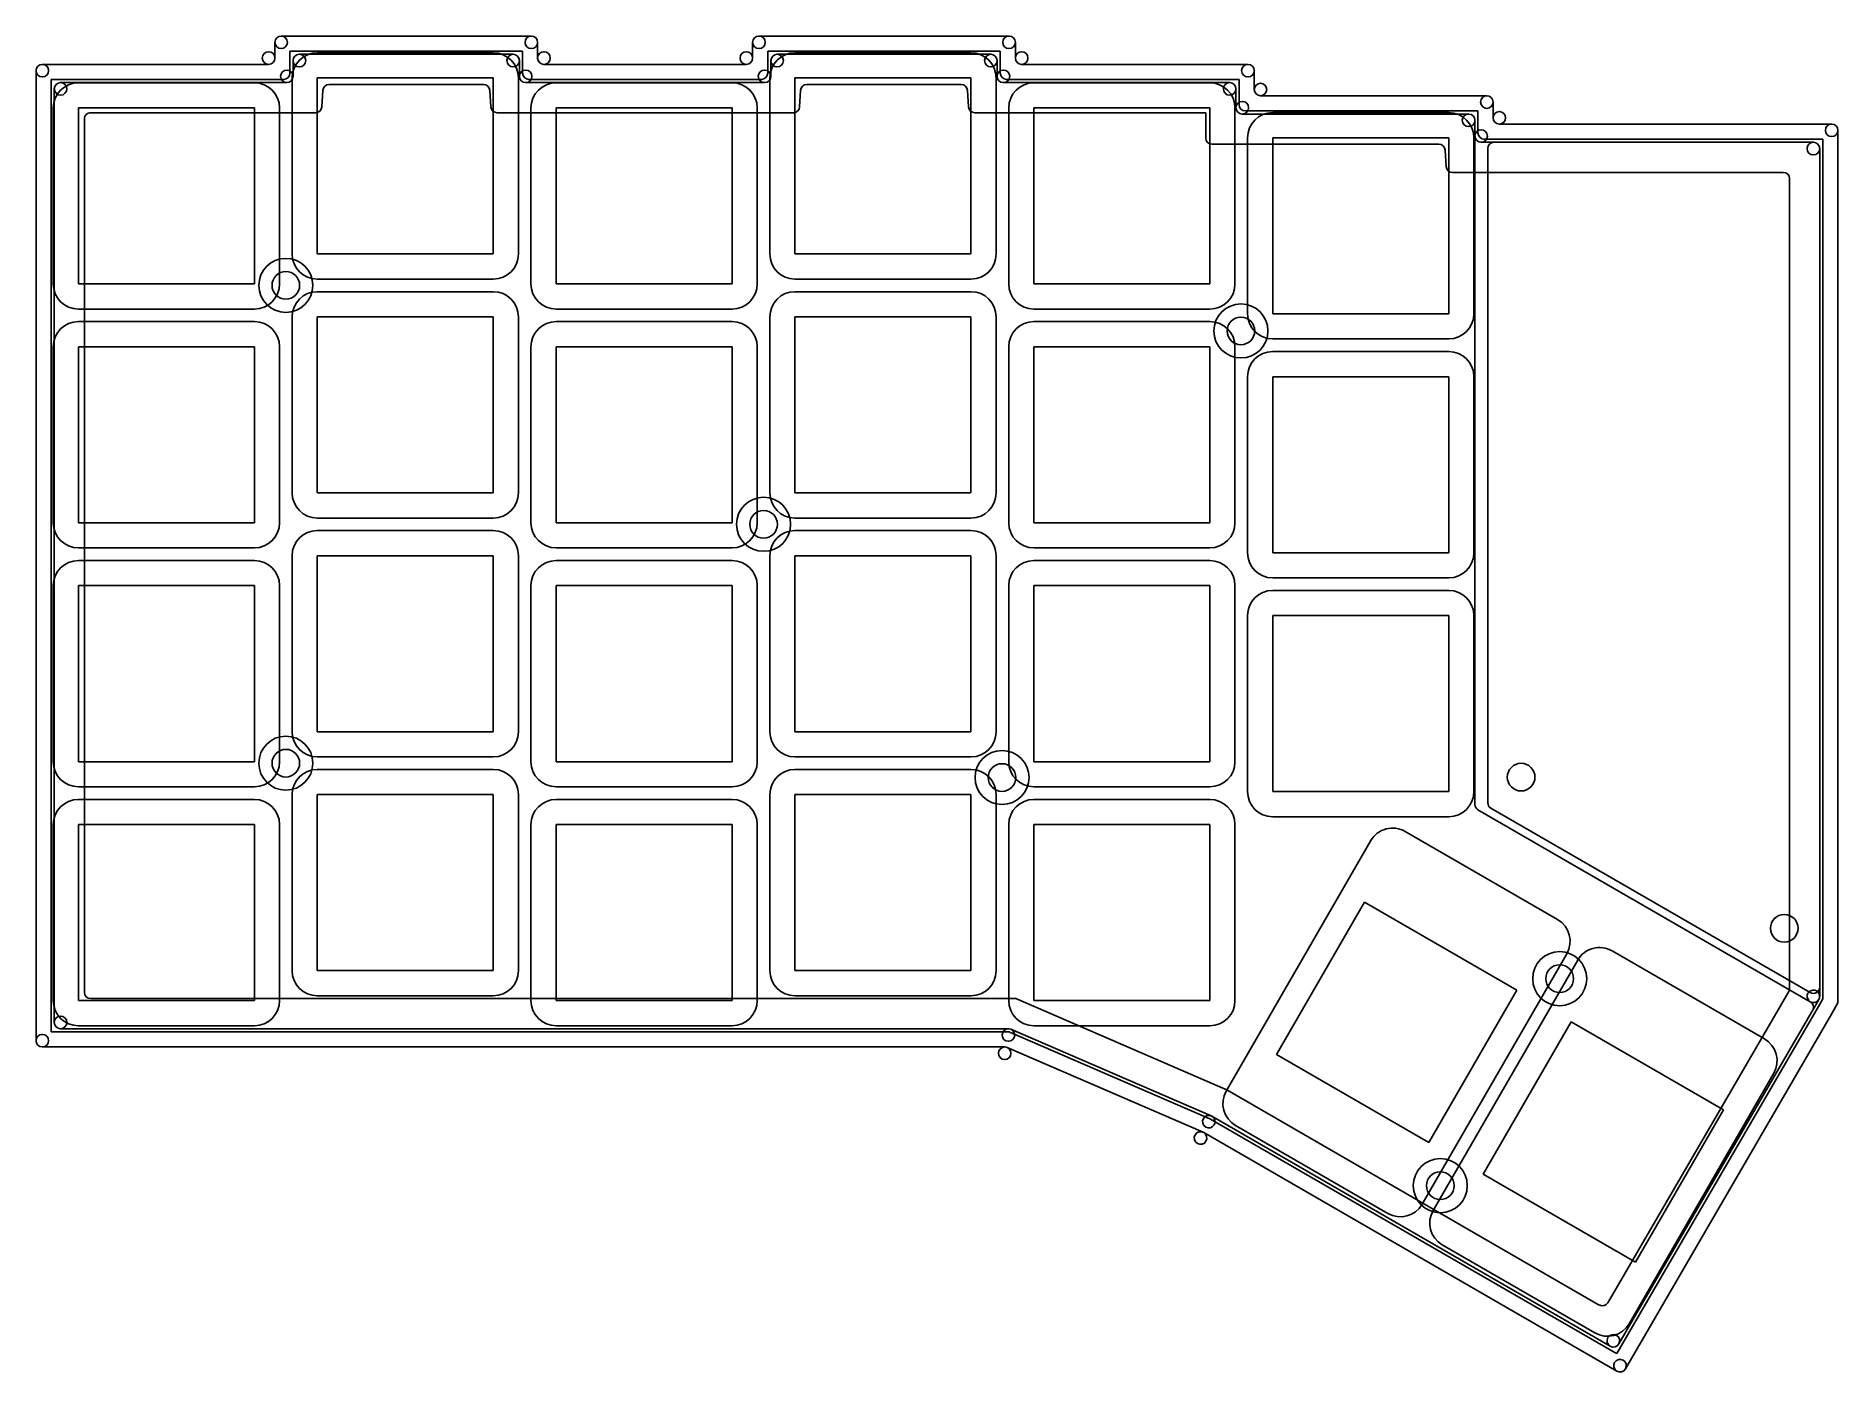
# Model space of a CAD drawing. Header units: millimetres. Extents: x 90 to 233, y -137 to -30.
import ezdxf

# ---------------------------------------------------------------- set-up
doc = ezdxf.new("R2010")
doc.units = ezdxf.units.MM

msp = doc.modelspace()

# ---------------------------------------------------------------- linework, layer by layer
for p, q in [((108.63, -32.04), (108.63, -30.79)), ((109.13, -30.29), (129.03, -30.29)), ((109.83, -33.24), (109.83, -31.49)), ((109.83, -31.49), (128.33, -31.49)), ((128.33, -33.24), (128.33, -31.49)), ((129.53, -32.04), (129.53, -30.79)), ((146.63, -32.04), (146.63, -30.79)), ((147.13, -30.29), (167.03, -30.29)), ((147.83, -33.24), (147.83, -31.49)), ((147.83, -31.49), (166.33, -31.49)), ((166.33, -33.24), (166.33, -31.49)), ((167.53, -32.04), (167.53, -30.79)), ((90.13, -32.54), (108.13, -32.54)), ((110.08, -33.49), (110.08, -32.24)), ((110.58, -31.74), (127.58, -31.74)), ((126, -31.62), (112, -31.62)), ((128.08, -33.49), (128.08, -32.24)), ((130.03, -32.54), (146.13, -32.54)), ((148.08, -33.49), (148.08, -32.24)), ((148.58, -31.74), (165.58, -31.74)), ((164, -31.62), (150, -31.62)), ((166.08, -33.49), (166.08, -32.24)), ((168.03, -32.54), (186.03, -32.54)), ((89.63, -33.04), (89.63, -33.99)), ((89.63, -33.99), (89.63, -109.24)), ((90.83, -33.74), (90.83, -33.99)), ((90.83, -33.74), (109.33, -33.74)), ((90.83, -109.24), (90.83, -33.99)), ((91.58, -33.99), (109.58, -33.99)), ((107, -34), (93, -34)), ((110, -33.62), (110, -47.62)), ((126, -33.62), (112, -33.62)), ((112, -33.62), (112, -47.62)), ((112.95, -34.14), (125.22, -34.14)), ((126, -47.62), (126, -33.62)), ((128, -47.62), (128, -33.62)), ((128.58, -33.99), (147.58, -33.99)), ((128.83, -33.74), (147.33, -33.74)), ((145, -34), (131, -34)), ((148, -33.62), (148, -47.62)), ((164, -33.62), (150, -33.62)), ((150, -33.62), (150, -47.62)), ((150.95, -34.14), (163.22, -34.14)), ((164, -47.62), (164, -33.62)), ((166, -47.62), (166, -33.62)), ((166.58, -33.99), (184.58, -33.99)), ((166.83, -33.74), (185.33, -33.74)), ((183, -34), (169, -34)), ((185.33, -35.74), (185.33, -33.74)), ((186.53, -34.54), (186.53, -33.04)), ((91.08, -34.49), (91.08, -108.74)), ((112.37, -35.92), (112.45, -34.61)), ((125.72, -34.61), (125.8, -35.92)), ((150.37, -35.92), (150.45, -34.61)), ((163.72, -34.61), (163.8, -35.92)), ((185.08, -35.99), (185.08, -34.49)), ((187.03, -35.04), (205.03, -35.04)), ((205.53, -35.54), (205.53, -36.49)), ((91, -36), (91, -50)), ((107, -36), (93, -36)), ((93, -36), (93, -50)), ((93.48, -106.34), (93.48, -36.89)), ((93.98, -36.39), (111.87, -36.39)), ((107, -50), (107, -36)), ((109, -50), (109, -36)), ((126.3, -36.39), (149.87, -36.39)), ((129, -36), (129, -50)), ((145, -36), (131, -36)), ((131, -36), (131, -50)), ((145, -50), (145, -36)), ((147, -50), (147, -36)), ((164.3, -36.39), (182.68, -36.39)), ((167, -36), (167, -50)), ((183, -36), (169, -36)), ((169, -36), (169, -50)), ((182.68, -38.39), (182.68, -36.39)), ((183, -50), (183, -36)), ((185, -50), (185, -36)), ((185.58, -36.49), (203.58, -36.49)), ((185.83, -36.24), (204.33, -36.24)), ((202, -36.38), (188, -36.38)), ((204.08, -36.99), (204.08, -38.74)), ((204.33, -36.49), (204.33, -36.24)), ((204.33, -36.49), (204.33, -37.99)), ((205.53, -36.49), (205.53, -36.79)), ((186, -38.38), (186, -52.38)), ((202, -38.38), (188, -38.38)), ((188, -38.38), (188, -52.38)), ((202, -52.38), (202, -38.38)), ((204, -52.38), (204, -38.38)), ((204.83, -38.49), (231.76, -38.49)), ((206.03, -37.29), (232.46, -37.29)), ((231.76, -106.87), (231.76, -38.49)), ((232.96, -107.19), (232.96, -37.79)), ((183.18, -38.89), (201.22, -38.89)), ((201.72, -39.36), (201.8, -40.67)), ((204.08, -38.74), (204.08, -91.4)), ((204.58, -38.74), (231.01, -38.74)), ((205.11, -91.27), (205.11, -39.24)), ((231.51, -106.67), (231.51, -39.24)), ((202.3, -41.14), (228.61, -41.14)), ((229.11, -41.64), (229.11, -106.02)), ((112, -47.62), (126, -47.62)), ((150, -47.62), (164, -47.62)), ((93, -50), (107, -50)), ((112, -49.62), (126, -49.62)), ((131, -50), (145, -50)), ((150, -49.62), (164, -49.62)), ((169, -50), (183, -50)), ((126, -50.62), (112, -50.62)), ((164, -50.62), (150, -50.62)), ((93, -52), (107, -52)), ((107, -53), (93, -53)), ((110, -52.62), (110, -66.62)), ((126, -52.62), (112, -52.62)), ((112, -52.62), (112, -66.62)), ((126, -66.62), (126, -52.62)), ((128, -66.62), (128, -52.62)), ((131, -52), (145, -52)), ((145, -53), (131, -53)), ((148, -52.62), (148, -66.62)), ((164, -52.62), (150, -52.62)), ((150, -52.62), (150, -66.62)), ((164, -66.62), (164, -52.62)), ((166, -66.62), (166, -52.62)), ((169, -52), (183, -52)), ((183, -53), (169, -53)), ((188, -52.38), (202, -52.38)), ((188, -54.38), (202, -54.38)), ((91, -55), (91, -69)), ((107, -55), (93, -55)), ((93, -55), (93, -69)), ((107, -69), (107, -55)), ((109, -69), (109, -55)), ((129, -55), (129, -69)), ((145, -55), (131, -55)), ((131, -55), (131, -69)), ((145, -69), (145, -55)), ((147, -69), (147, -55)), ((167, -55), (167, -69)), ((183, -55), (169, -55)), ((169, -55), (169, -69)), ((183, -69), (183, -55)), ((185, -69), (185, -55)), ((202, -55.38), (188, -55.38)), ((186, -57.38), (186, -71.38)), ((202, -57.38), (188, -57.38)), ((188, -57.38), (188, -71.38)), ((202, -71.38), (202, -57.38)), ((204, -71.38), (204, -57.38)), ((112, -66.62), (126, -66.62)), ((150, -66.62), (164, -66.62)), ((112, -68.62), (126, -68.62)), ((150, -68.62), (164, -68.62)), ((93, -69), (107, -69)), ((126, -69.62), (112, -69.62)), ((131, -69), (145, -69)), ((164, -69.62), (150, -69.62)), ((169, -69), (183, -69)), ((93, -71), (107, -71)), ((110, -71.62), (110, -85.62)), ((126, -71.62), (112, -71.62)), ((112, -71.62), (112, -85.62)), ((126, -85.62), (126, -71.62)), ((128, -85.62), (128, -71.62)), ((131, -71), (145, -71)), ((148, -71.62), (148, -85.62)), ((164, -71.62), (150, -71.62)), ((150, -71.62), (150, -85.62)), ((164, -85.62), (164, -71.62)), ((166, -85.62), (166, -71.62)), ((169, -71), (183, -71)), ((188, -71.38), (202, -71.38)), ((107, -72), (93, -72)), ((145, -72), (131, -72)), ((183, -72), (169, -72)), ((91, -74), (91, -88)), ((107, -74), (93, -74)), ((93, -74), (93, -88)), ((107, -88), (107, -74)), ((109, -88), (109, -74)), ((129, -74), (129, -88)), ((145, -74), (131, -74)), ((131, -74), (131, -88)), ((145, -88), (145, -74)), ((147, -88), (147, -74)), ((167, -74), (167, -88)), ((183, -74), (169, -74)), ((169, -74), (169, -88)), ((183, -88), (183, -74)), ((185, -88), (185, -74)), ((188, -73.38), (202, -73.38)), ((202, -74.38), (188, -74.38)), ((186, -76.38), (186, -90.38)), ((202, -76.38), (188, -76.38)), ((188, -76.38), (188, -90.38)), ((202, -90.38), (202, -76.38)), ((204, -90.38), (204, -76.38)), ((112, -85.62), (126, -85.62)), ((150, -85.62), (164, -85.62)), ((93, -88), (107, -88)), ((112, -87.62), (126, -87.62)), ((126, -88.62), (112, -88.62)), ((131, -88), (145, -88)), ((150, -87.62), (164, -87.62)), ((164, -88.62), (150, -88.62)), ((169, -88), (183, -88)), ((93, -90), (107, -90)), ((131, -90), (145, -90)), ((169, -90), (183, -90)), ((107, -91), (93, -91)), ((110, -90.62), (110, -104.62)), ((126, -90.62), (112, -90.62)), ((112, -90.62), (112, -104.62)), ((126, -104.62), (126, -90.62)), ((128, -104.62), (128, -90.62)), ((145, -91), (131, -91)), ((148, -90.62), (148, -104.62)), ((164, -90.62), (150, -90.62)), ((150, -90.62), (150, -104.62)), ((164, -104.62), (164, -90.62)), ((166, -104.62), (166, -90.62)), ((183, -91), (169, -91)), ((188, -90.38), (202, -90.38)), ((230.76, -106.37), (205.36, -91.7)), ((91, -93), (91, -107)), ((107, -93), (93, -93)), ((93, -93), (93, -107)), ((107, -107), (107, -93)), ((109, -107), (109, -93)), ((129, -93), (129, -107)), ((145, -93), (131, -93)), ((131, -93), (131, -107)), ((145, -107), (145, -93)), ((147, -107), (147, -93)), ((167, -93), (167, -107)), ((183, -93), (169, -93)), ((169, -93), (169, -107)), ((183, -107), (183, -93)), ((185, -107), (185, -93)), ((188, -92.38), (202, -92.38)), ((204.33, -91.84), (230.76, -107.1)), ((184.31, -114.2), (195.81, -94.28)), ((210.66, -100.55), (198.54, -93.55)), ((195.29, -99.18), (188.29, -111.3)), ((207.41, -106.18), (195.29, -99.18)), ((227.12, -110.05), (214.99, -103.05)), ((112, -104.62), (126, -104.62)), ((150, -104.62), (164, -104.62)), ((199.89, -123.2), (211.39, -103.28)), ((200.76, -123.7), (212.26, -103.78)), ((93, -107), (107, -107)), ((93.98, -106.84), (167.58, -106.84)), ((112, -106.62), (126, -106.62)), ((131, -107), (145, -107)), ((150, -106.62), (164, -106.62)), ((167.58, -106.84), (184.22, -114.04)), ((169, -107), (183, -107)), ((200.41, -118.3), (207.41, -106.18)), ((229.05, -106.27), (214.66, -131.04)), ((215.37, -135.08), (231.41, -107.47)), ((215.53, -134.31), (231.2, -107.35)), ((231.2, -107.35), (231.45, -106.92)), ((231.41, -107.47), (231.76, -106.87)), ((232.45, -108.07), (232.96, -107.19)), ((211.74, -108.68), (204.74, -120.8)), ((223.87, -115.68), (211.74, -108.68)), ((216.06, -136.29), (232.45, -108.08)), ((232.45, -108.07), (232.45, -108.07)), ((232.45, -108.08), (232.45, -108.07)), ((89.63, -109.24), (89.63, -110.19)), ((90.83, -109.24), (90.83, -109.49)), ((90.83, -109.49), (166.93, -109.49)), ((91.58, -109.24), (166.98, -109.24)), ((93, -109), (107, -109)), ((131, -109), (145, -109)), ((183, -116.4), (167.13, -109.53)), ((167.18, -109.28), (183.11, -116.17)), ((169, -109), (183, -109)), ((90.13, -110.69), (166.68, -110.69)), ((166.88, -110.73), (182.46, -117.47)), ((188.29, -111.3), (200.41, -118.3)), ((216.35, -132.7), (227.85, -112.78)), ((184.34, -114.11), (184.22, -114.04)), ((184.34, -114.11), (213.98, -131.22)), ((216.87, -127.8), (223.87, -115.68)), ((182.51, -117.5), (215.38, -136.47)), ((183.05, -116.42), (215.16, -134.96)), ((183.17, -116.2), (214.85, -134.49)), ((185.04, -116.93), (197.16, -123.93)), ((204.74, -120.8), (216.87, -127.8)), ((201.49, -126.43), (213.62, -133.43)), ((215.16, -134.96), (215.37, -135.08))]:
    msp.add_line(p, q)
for centre, radius in [((109.5, -50.12), 2.15), ((109.5, -50.12), 1.1), ((185.47, -53.74), 2.15), ((185.47, -53.74), 1.1), ((147.5, -69.12), 2.15), ((147.5, -69.12), 1.1), ((109.5, -88.12), 2.15), ((109.5, -88.12), 1.1), ((166.47, -89.26), 2.15), ((166.47, -89.26), 1.1), ((207.76, -89.23), 1.1), ((228.69, -101.25), 1.1), ((210.83, -105.26), 2.15), ((210.83, -105.26), 1.1), ((201.33, -121.72), 2.15), ((201.33, -121.72), 1.1)]:
    msp.add_circle(centre, radius)
for centre, radius, start, end in [((109.13, -30.79), 0.5, 90, 450), ((129.03, -30.79), 0.5, 0, 360), ((147.13, -30.79), 0.5, 90, 450), ((167.03, -30.79), 0.5, 0, 360), ((90.13, -33.04), 0.5, 90, 450), ((108.13, -32.04), 0.5, 270, 630), ((112, -33.62), 2, 90, 180), ((110.58, -32.24), 0.5, 90, 450), ((126, -33.62), 2, 0, 90), ((127.58, -32.24), 0.5, 0, 360), ((130.03, -32.04), 0.5, 180, 540), ((146.13, -32.04), 0.5, 270, 630), ((150, -33.62), 2, 90, 180), ((148.58, -32.24), 0.5, 90, 450), ((164, -33.62), 2, 0, 90), ((165.58, -32.24), 0.5, 0, 360), ((168.03, -32.04), 0.5, 180, 540), ((186.03, -33.04), 0.5, 0, 360), ((93, -36), 2, 90, 180), ((91.58, -34.49), 0.5, 90, 450), ((107, -36), 2, 0, 90), ((109.58, -33.49), 0.5, 270, 630), ((109.33, -33.24), 0.5, 270, 0), ((112.95, -34.64), 0.5, 90, 176.4645), ((125.22, -34.64), 0.5, 3.5355, 90), ((128.58, -33.49), 0.5, 180, 540), ((128.83, -33.24), 0.5, 180, 270), ((131, -36), 2, 90, 180), ((145, -36), 2, 0, 90), ((147.58, -33.49), 0.5, 270, 630), ((147.33, -33.24), 0.5, 270, 0), ((150.95, -34.64), 0.5, 90, 176.4645), ((163.22, -34.64), 0.5, 3.5355, 90), ((166.58, -33.49), 0.5, 180, 540), ((166.83, -33.24), 0.5, 180, 270), ((169, -36), 2, 90, 180), ((183, -36), 2, 0, 90), ((184.58, -34.49), 0.5, 0, 360), ((187.03, -34.54), 0.5, 180, 540), ((185.58, -35.99), 0.5, 180, 540), ((185.83, -35.74), 0.5, 180, 270), ((205.03, -35.54), 0.5, 0.0254, 360.0254), ((93.98, -36.89), 0.5, 90, 180.0015), ((111.87, -35.89), 0.5, 270, 356.4645), ((126.3, -35.89), 0.5, 183.5355, 270), ((149.87, -35.89), 0.5, 270, 356.4645), ((164.3, -35.89), 0.5, 183.5355, 270), ((188, -38.38), 2, 90, 180), ((202, -38.38), 2, 0, 90), ((203.58, -36.99), 0.5, 0.0254, 360.0254), ((206.03, -36.79), 0.5, 180.0254, 540.0254), ((183.18, -38.39), 0.5, 180, 270), ((204.58, -38.24), 0.5, 180.0254, 540.0254), ((204.83, -37.99), 0.5, 180.0254, 270), ((232.46, -37.79), 0.5, 0, 360), ((201.22, -39.39), 0.5, 3.5355, 90), ((203.58, -38.74), 0.5, 0, 0.0254), ((205.61, -39.24), 0.5, 90, 180), ((231.01, -39.24), 0.5, 0, 360), ((202.3, -40.64), 0.5, 183.5355, 270), ((228.61, -41.64), 0.5, 0, 90), ((112, -47.62), 2, 180, 270), ((126, -47.62), 2, 270, 0), ((150, -47.62), 2, 180, 270), ((164, -47.62), 2, 270, 0), ((93, -50), 2, 180, 270), ((107, -50), 2, 270, 0), ((131, -50), 2, 180, 270), ((145, -50), 2, 270, 0), ((169, -50), 2, 180, 270), ((183, -50), 2, 270, 0), ((112, -52.62), 2, 90, 180), ((126, -52.62), 2, 0, 90), ((150, -52.62), 2, 90, 180), ((164, -52.62), 2, 0, 90), ((93, -55), 2, 90, 180), ((107, -55), 2, 0, 90), ((131, -55), 2, 90, 180), ((145, -55), 2, 0, 90), ((169, -55), 2, 90, 180), ((183, -55), 2, 0, 90), ((188, -52.38), 2, 180, 270), ((202, -52.38), 2, 270, 0), ((188, -57.38), 2, 90, 180), ((202, -57.38), 2, 0, 90), ((112, -66.62), 2, 180, 270), ((126, -66.62), 2, 270, 0), ((150, -66.62), 2, 180, 270), ((164, -66.62), 2, 270, 0), ((93, -69), 2, 180, 270), ((107, -69), 2, 270, 0), ((112, -71.62), 2, 90, 180), ((126, -71.62), 2, 0, 90), ((131, -69), 2, 180, 270), ((145, -69), 2, 270, 0), ((150, -71.62), 2, 90, 180), ((164, -71.62), 2, 0, 90), ((169, -69), 2, 180, 270), ((183, -69), 2, 270, 0), ((188, -71.38), 2, 180, 270), ((202, -71.38), 2, 270, 0), ((93, -74), 2, 90, 180), ((107, -74), 2, 0, 90), ((131, -74), 2, 90, 180), ((145, -74), 2, 0, 90), ((169, -74), 2, 90, 180), ((183, -74), 2, 0, 90), ((188, -76.38), 2, 90, 180), ((202, -76.38), 2, 0, 90), ((112, -85.62), 2, 180, 270), ((126, -85.62), 2, 270, 0), ((150, -85.62), 2, 180, 270), ((164, -85.62), 2, 270, 0), ((93, -88), 2, 180, 270), ((107, -88), 2, 270, 0), ((112, -90.62), 2, 90, 180), ((126, -90.62), 2, 0, 90), ((131, -88), 2, 180, 270), ((145, -88), 2, 270, 0), ((150, -90.62), 2, 90, 180), ((164, -90.62), 2, 0, 90), ((169, -88), 2, 180, 270), ((183, -88), 2, 270, 0), ((93, -93), 2, 90, 180), ((107, -93), 2, 0, 90), ((131, -93), 2, 90, 180), ((145, -93), 2, 0, 90), ((169, -93), 2, 90, 180), ((183, -93), 2, 0, 90), ((188, -90.38), 2, 180, 270), ((202, -90.38), 2, 270, 0), ((204.58, -91.4), 0.5, 180, 240), ((205.61, -91.27), 0.5, 180, 240), ((197.54, -95.28), 2, 60, 150), ((209.66, -102.28), 2, 330, 60), ((213.99, -104.78), 2, 60, 150), ((112, -104.62), 2, 180, 270), ((126, -104.62), 2, 270, 0), ((150, -104.62), 2, 180, 270), ((164, -104.62), 2, 270, 0), ((228.61, -106.02), 0.5, 329.8436, 0), ((231.01, -105.93), 0.5, 240, 0), ((93, -107), 2, 180, 270), ((93.98, -106.34), 0.5, 180.0015, 270), ((107, -107), 2, 270, 0), ((131, -107), 2, 180, 270), ((145, -107), 2, 270, 0), ((169, -107), 2, 180, 270), ((183, -107), 2, 270, 0), ((231.01, -106.67), 0.5, 330, 690), ((230.51, -107.53), 0.5, 329.8436, 60), ((91.58, -108.74), 0.5, 180.0015, 540.0015), ((90.13, -110.19), 0.5, 180.0015, 540.0015), ((166.98, -109.74), 0.5, 66.6101, 426.6101), ((166.93, -109.99), 0.5, 66.6101, 90), ((226.12, -111.78), 2, 330, 60), ((166.68, -111.19), 0.5, 66.6101, 426.6101), ((186.04, -115.2), 2, 150, 240), ((182.26, -117.93), 0.5, 60, 420), ((182.92, -116.63), 0.5, 60, 420), ((182.8, -116.86), 0.5, 60, 66.6101), ((198.16, -122.2), 2, 240, 330), ((202.49, -124.7), 2, 150, 240), ((214.23, -130.78), 0.5, 240, 329.8436), ((214.62, -131.7), 2, 240, 330), ((215.1, -134.06), 0.5, 240, 600), ((215.63, -136.04), 0.5, 240, 600)]:
    msp.add_arc(centre, radius, start, end)

doc.saveas('drawing.dxf')
